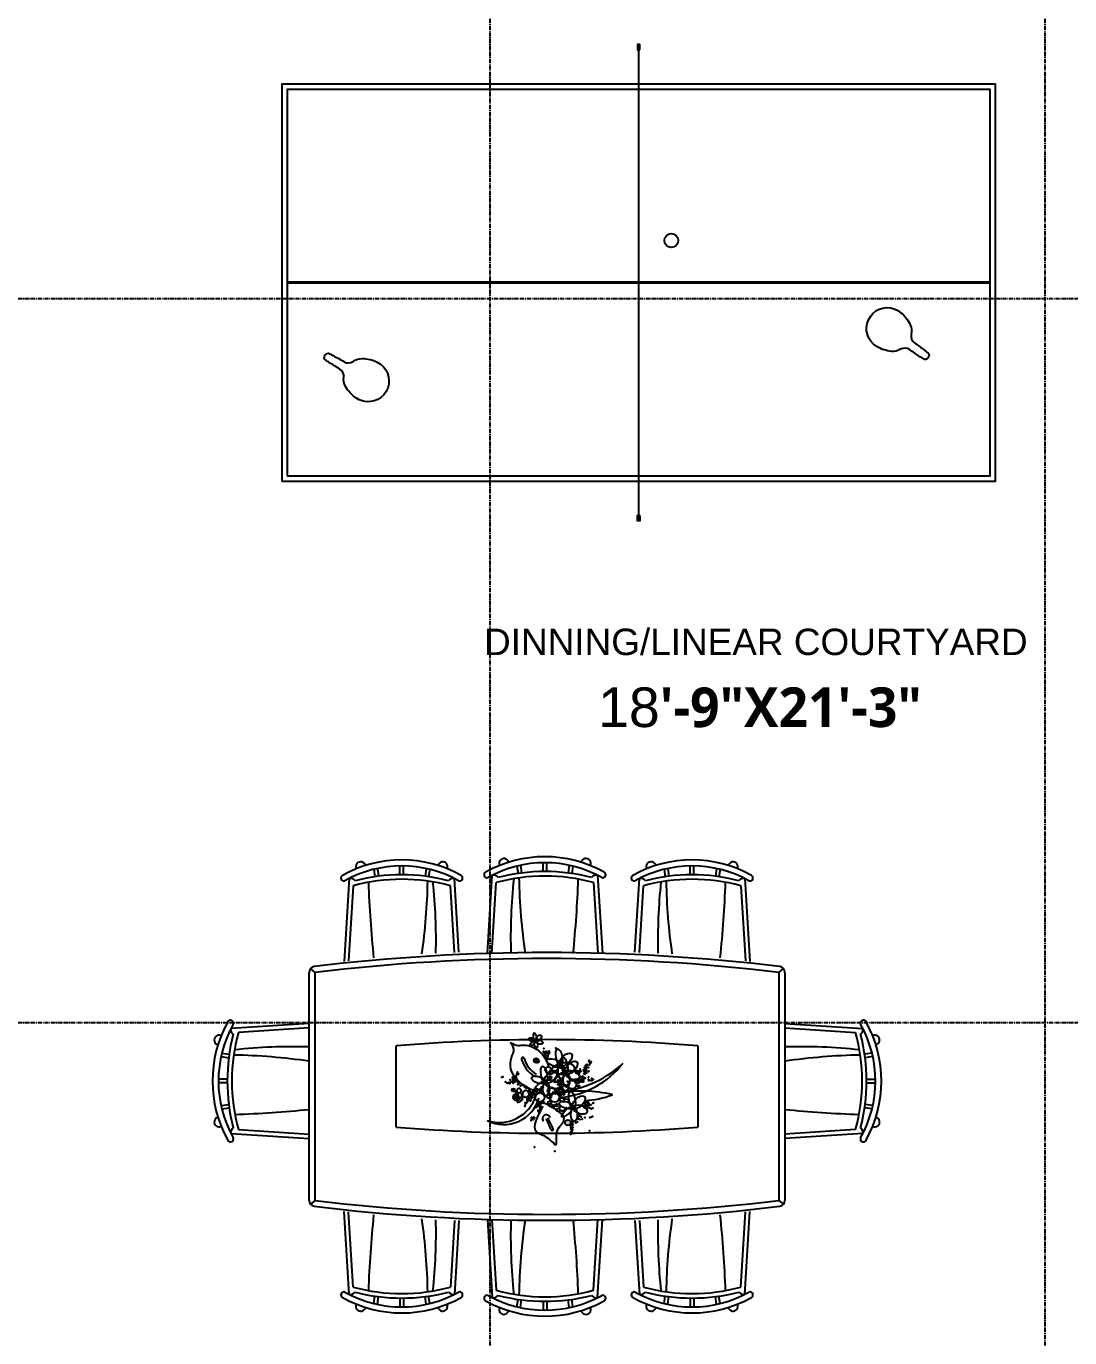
# Model space of a CAD drawing. Header units: inches. Extents: x 99023 to 109265, y 17199 to 18675.
# Drawn here: x 103245.7 to 103403.6, y 18018.8 to 18217.2 of the extents above; entities that cross this region are included whole.
import ezdxf

# ---------------------------------------------------------------- set-up
doc = ezdxf.new("R2010")
doc.units = ezdxf.units.IN
doc.linetypes.add('CENTER', pattern=[2, 1.25, -0.25, 0.25, -0.25])
doc.layers.get('0').update_dxf_attribs({"color": 255})
for name, color, linetype in [('cad-block.com', 250, 'Continuous'), ('HAT', 8, 'Continuous'), ('PLAN', 1, 'Continuous')]:
    doc.layers.add(name, color=color, linetype=linetype)
doc.styles.get("Standard").update_dxf_attribs({"font": 'arial.ttf'})

# ---------------------------------------------------------------- blocks, each defined once
blk = doc.blocks.new('RTHTRHTRJ')
at = {"layer": 'HAT', "linetype": 'ByBlock'}
h = blk.add_hatch(dxfattribs=at)
h.set_pattern_fill('ANSI37', color=256, scale=15)
h.set_pattern_definition([(45, (-247990.6225, -54534.0869), (-1.325825215, 1.325825215), []), (135, (-247990.6225, -54534.0869), (-1.325825215, -1.325825215), [])])
h.paths.add_polyline_path([(103395.34, 17979.44), (103410.34, 17979.44), (103410.34, 17988.44), (103395.34, 17988.44)])
edge = h.paths.add_edge_path()
edge.add_arc((103590.34, 18066.44), 6, 0, 360)
edge = h.paths.add_edge_path()
edge.add_arc((103434.34, 18066.44), 6, 0, 360)
edge = h.paths.add_edge_path()
edge.add_arc((103590.34, 18175.94), 6, 0, 360)
edge = h.paths.add_edge_path()
edge.add_arc((103434.34, 18175.94), 6, 0, 360)
edge = h.paths.add_edge_path()
edge.add_arc((103962.34, 17926.61), 6, 0, 360)
edge = h.paths.add_edge_path()
edge.add_arc((103962.34, 17769.44), 6, 0, 360)
edge = h.paths.add_edge_path()
edge.add_arc((103737.56, 17769.44), 6, 0, 360)
edge = h.paths.add_edge_path()
edge.add_arc((103879.84, 17851.94), 6, 0, 360)
edge = h.paths.add_edge_path()
edge.add_arc((103756.88, 17851.94), 6, 0, 360)
edge = h.paths.add_edge_path()
edge.add_arc((103657.84, 17851.94), 6, 0, 360)
h.paths.add_polyline_path([(103884.34, 17979.44), (103866.34, 17979.44), (103866.34, 17988.44), (103884.34, 17988.44)])
h.paths.add_polyline_path([(103743.38, 17979.44), (103761.38, 17979.44), (103761.38, 17988.44), (103743.38, 17988.44)])
h.paths.add_polyline_path([(103578.34, 17979.44), (103593.34, 17979.44), (103593.34, 17988.44), (103578.34, 17988.44)])
h.paths.add_polyline_path([(103395.34, 17847.44), (103410.34, 17847.44), (103410.34, 17856.44), (103395.34, 17856.44)])
h.paths.add_polyline_path([(103578.34, 17862.44), (103578.34, 17847.44), (103587.34, 17847.44), (103587.34, 17862.44)])
h.paths.add_polyline_path([(103875.34, 18261.44), (103875.34, 18243.44), (103884.34, 18243.44), (103884.34, 18261.44)])
h.paths.add_polyline_path([(103752.38, 18261.44), (103752.38, 18243.44), (103761.38, 18243.44), (103761.38, 18261.44)])
h.paths.add_polyline_path([(103578.34, 18258.44), (103578.34, 18243.44), (103587.34, 18243.44), (103587.34, 18258.44)])
h.paths.add_polyline_path([(103494.34, 18258.44), (103494.34, 18243.44), (103503.34, 18243.44), (103503.34, 18258.44)])
h.paths.add_polyline_path([(103311.34, 18258.44), (103311.34, 18243.44), (103320.34, 18243.44), (103320.34, 18258.44)])
h.paths.add_polyline_path([(103197.34, 18171.44), (103215.34, 18171.44), (103215.34, 18180.44), (103197.34, 18180.44)])
h.paths.add_polyline_path([(103206.34, 18006.44), (103206.34, 17991.44), (103215.34, 17991.44), (103215.34, 18006.44)])
h.paths.add_polyline_path([(103206.34, 17862.44), (103206.34, 17847.44), (103215.34, 17847.44), (103215.34, 17862.44)])
h.paths.add_polyline_path([(103020.34, 17862.44), (103020.34, 17847.44), (103029.34, 17847.44), (103029.34, 17862.44)])
h.paths.add_polyline_path([(103020.34, 18006.44), (103020.34, 17991.44), (103029.34, 17991.44), (103029.34, 18006.44)])
h.paths.add_polyline_path([(103020.34, 18189.44), (103020.34, 18171.44), (103029.34, 18171.44), (103029.34, 18189.44)])
h.paths.add_polyline_path([(103020.34, 18414.44), (103020.34, 18399.44), (103029.34, 18399.44), (103029.34, 18414.44)])
h.paths.add_polyline_path([(103311.34, 18405.44), (103326.34, 18405.44), (103326.34, 18414.44), (103311.34, 18414.44)])
h.paths.add_polyline_path([(103200.34, 18405.44), (103215.34, 18405.44), (103215.34, 18414.44), (103200.34, 18414.44)])
h.paths.add_polyline_path([(103488.34, 18405.44), (103503.34, 18405.44), (103503.34, 18414.44), (103488.34, 18414.44)])
h.paths.add_polyline_path([(103578.34, 18405.44), (103593.34, 18405.44), (103593.34, 18414.44), (103578.34, 18414.44)])
h.paths.add_polyline_path([(103869.34, 18405.44), (103884.34, 18405.44), (103884.34, 18414.44), (103869.34, 18414.44)])
h.paths.add_polyline_path([(103746.38, 18405.44), (103761.38, 18405.44), (103761.38, 18414.44), (103746.38, 18414.44)])
at = {"layer": 'PLAN', "color": 8, "linetype": 'CENTER', "ltscale": 0.5}
for p, q in [((103315.84, 18474.26), (103315.84, 17734.9)), ((103399.84, 18474.26), (103399.84, 17734.9)), ((104003.04, 18175.94), (102936.9, 18175.94)), ((104003.04, 18066.44), (102936.9, 18066.44))]:
    blk.add_line(p, q, dxfattribs=at)
blk = doc.blocks.new('FEWFEWFEWF')
at = {"true_color": 0x636466}
blk.add_hatch(color=251, dxfattribs=at).paths.add_polyline_path([(106258.86328, 18060.7432, 0.483518116), (106259.27762, 18060.41491, -0.273676365), (106259.15107, 18060.6288, -0.58981752), (106259.52487, 18060.83544, 0.870259664)])
h = blk.add_hatch(color=251, dxfattribs=at)
h.paths.add_polyline_path([(106260.98536, 18054.35174, 1), (106261.47339, 18054.35174, 1)])
h.paths.add_polyline_path([(106262.12299, 18053.98778, 1.000000832), (106262.55106, 18053.98778, 1.000000832)])
h.paths.add_polyline_path([(106261.51957, 18058.18974, 1), (106261.13673, 18058.18974, 1)])
h.paths.add_polyline_path([(106259.63911, 18060.6288, 1.000000135), (106259.15107, 18060.6288, 1.000000135)])
h.paths.add_polyline_path([(106265.4249, 18056.87916, 1), (106265.71203, 18056.87916, 1)])
edge = h.paths.add_edge_path()
edge.add_ellipse((106263.78237, 18057.78582), major_axis=(-0.02794, 1.06012), ratio=0.456297145, start_angle=134.8839589, end_angle=204.8097828)
edge.add_arc((106263.62265, 18056.61867), 0.44134, 388.4452226, 471.7172045)
h.paths.add_polyline_path([(106261.55075, 18053.83985, 1), (106261.93359, 18053.83985, 1)])
h.paths.add_polyline_path([(106264.40244, 18051.34057, 1), (106263.57896, 18051.34057, 1)])
h = blk.add_hatch(color=251, dxfattribs=at)
h.paths.add_polyline_path([(106256.37071, 18055.21788, 1), (106255.95872, 18055.21788, 1)])
h.paths.add_polyline_path([(106255.51524, 18056.29776, 0.193174978), (106255.57907, 18056.13872, -0.071099423), (106255.85932, 18056.09794, 0.269317197), (106255.97537, 18056.29776, 1.000000579)])
at = {"layer": 'HAT', "linetype": 'ByBlock'}
h = blk.add_hatch(dxfattribs=at)
h.set_pattern_fill('ANSI37', color=256, scale=15)
h.set_pattern_definition([(45, (-245054.2629, -54534.0869), (-1.325825215, 1.325825215), []), (135, (-245054.2629, -54534.0869), (-1.325825215, -1.325825215), [])])
h.paths.add_polyline_path([(106331.70369, 17979.43877), (106346.70369, 17979.43877), (106346.70369, 17988.43877), (106331.70369, 17988.43877)])
edge = h.paths.add_edge_path()
edge.add_arc((106526.70369, 18066.43877), 6, 0, 360)
edge = h.paths.add_edge_path()
edge.add_arc((106370.70369, 18066.43877), 6, 0, 360)
edge = h.paths.add_edge_path()
edge.add_arc((106526.70369, 18175.93877), 6, 0, 360)
edge = h.paths.add_edge_path()
edge.add_arc((106370.70369, 18175.93877), 6, 0, 360)
edge = h.paths.add_edge_path()
edge.add_arc((106898.70369, 17926.60544), 6, 0, 360)
edge = h.paths.add_edge_path()
edge.add_arc((106898.70369, 17769.43877), 6, 0, 360)
edge = h.paths.add_edge_path()
edge.add_arc((106673.91863, 17769.43877), 6, 0, 360)
edge = h.paths.add_edge_path()
edge.add_arc((106816.20369, 17851.93877), 6, 0, 360)
edge = h.paths.add_edge_path()
edge.add_arc((106693.24221, 17851.93877), 6, 0, 360)
edge = h.paths.add_edge_path()
edge.add_arc((106594.20369, 17851.93877), 6, 0, 360)
h.paths.add_polyline_path([(106820.70369, 17979.43877), (106802.70369, 17979.43877), (106802.70369, 17988.43877), (106820.70369, 17988.43877)])
h.paths.add_polyline_path([(106679.74221, 17979.43877), (106697.74221, 17979.43877), (106697.74221, 17988.43877), (106679.74221, 17988.43877)])
h.paths.add_polyline_path([(106514.70369, 17979.43877), (106529.70369, 17979.43877), (106529.70369, 17988.43877), (106514.70369, 17988.43877)])
h.paths.add_polyline_path([(106331.70369, 17847.43877), (106346.70369, 17847.43877), (106346.70369, 17856.43877), (106331.70369, 17856.43877)])
h.paths.add_polyline_path([(106514.70369, 17862.43877), (106514.70369, 17847.43877), (106523.70369, 17847.43877), (106523.70369, 17862.43877)])
h.paths.add_polyline_path([(106811.70369, 18261.43877), (106811.70369, 18243.43877), (106820.70369, 18243.43877), (106820.70369, 18261.43877)])
h.paths.add_polyline_path([(106688.74221, 18261.43877), (106688.74221, 18243.43877), (106697.74221, 18243.43877), (106697.74221, 18261.43877)])
h.paths.add_polyline_path([(106514.70369, 18258.43877), (106514.70369, 18243.43877), (106523.70369, 18243.43877), (106523.70369, 18258.43877)])
h.paths.add_polyline_path([(106430.70369, 18258.43877), (106430.70369, 18243.43877), (106439.70369, 18243.43877), (106439.70369, 18258.43877)])
h.paths.add_polyline_path([(106247.70369, 18258.43877), (106247.70369, 18243.43877), (106256.70369, 18243.43877), (106256.70369, 18258.43877)])
h.paths.add_polyline_path([(106133.70369, 18171.43877), (106151.70369, 18171.43877), (106151.70369, 18180.43877), (106133.70369, 18180.43877)])
h.paths.add_polyline_path([(106142.70369, 18006.43877), (106142.70369, 17991.43877), (106151.70369, 17991.43877), (106151.70369, 18006.43877)])
h.paths.add_polyline_path([(106142.70369, 17862.43877), (106142.70369, 17847.43877), (106151.70369, 17847.43877), (106151.70369, 17862.43877)])
h.paths.add_polyline_path([(105956.70369, 17862.43877), (105956.70369, 17847.43877), (105965.70369, 17847.43877), (105965.70369, 17862.43877)])
h.paths.add_polyline_path([(105956.70369, 18006.43877), (105956.70369, 17991.43877), (105965.70369, 17991.43877), (105965.70369, 18006.43877)])
h.paths.add_polyline_path([(105956.70369, 18189.43877), (105956.70369, 18171.43877), (105965.70369, 18171.43877), (105965.70369, 18189.43877)])
h.paths.add_polyline_path([(105956.70369, 18414.43877), (105956.70369, 18399.43877), (105965.70369, 18399.43877), (105965.70369, 18414.43877)])
h.paths.add_polyline_path([(106247.70369, 18405.43877), (106262.70369, 18405.43877), (106262.70369, 18414.43877), (106247.70369, 18414.43877)])
h.paths.add_polyline_path([(106136.70369, 18405.43877), (106151.70369, 18405.43877), (106151.70369, 18414.43877), (106136.70369, 18414.43877)])
h.paths.add_polyline_path([(106424.70369, 18405.43877), (106439.70369, 18405.43877), (106439.70369, 18414.43877), (106424.70369, 18414.43877)])
h.paths.add_polyline_path([(106514.70369, 18405.43877), (106529.70369, 18405.43877), (106529.70369, 18414.43877), (106514.70369, 18414.43877)])
h.paths.add_polyline_path([(106805.70369, 18405.43877), (106820.70369, 18405.43877), (106820.70369, 18414.43877), (106805.70369, 18414.43877)])
h.paths.add_polyline_path([(106682.74221, 18405.43877), (106697.74221, 18405.43877), (106697.74221, 18414.43877), (106682.74221, 18414.43877)])
at = {"color": 251, "true_color": 0x636466}
for p, q in [((106260.24855, 18089.32445), (106260.24855, 18090.67116)), ((106260.78855, 18089.32445), (106260.78855, 18090.67116)), ((106234.63594, 18089.66506), (106234.7987, 18088.54089)), ((106235.17037, 18089.74243), (106235.33313, 18088.61827)), ((106238.58966, 18088.83335), (106238.58966, 18090.18005)), ((106239.12966, 18088.83335), (106239.12966, 18090.18005)), ((106242.54894, 18089.74243), (106242.38618, 18088.61827)), ((106243.08337, 18089.66506), (106242.92061, 18088.54089)), ((106251.82154, 18076.95292), (106252.55987, 18088.76621)), ((106256.29484, 18090.15616), (106256.4576, 18089.03199)), ((106256.82927, 18090.23354), (106256.99203, 18089.10937)), ((106264.20784, 18090.23354), (106264.04508, 18089.10937)), ((106264.74227, 18090.15616), (106264.57951, 18089.03199)), ((106268.47723, 18088.76621), (106269.21556, 18076.95292)), ((106278.57382, 18089.66506), (106278.73658, 18088.54089)), ((106279.10825, 18089.74243), (106279.27101, 18088.61827)), ((106282.52754, 18088.83335), (106282.52754, 18090.18005)), ((106283.06754, 18088.83335), (106283.06754, 18090.18005)), ((106286.48682, 18089.74243), (106286.32406, 18088.61827)), ((106287.02125, 18089.66506), (106286.85849, 18088.54089)), ((106230.90098, 18088.2751), (106230.11621, 18075.71892)), ((106231.50783, 18087.16363), (106230.79816, 18075.80891)), ((106246.84103, 18077.091), (106246.21149, 18087.16363)), ((106247.51615, 18077.11013), (106246.81834, 18088.2751)), ((106252.49786, 18076.95292), (106253.16672, 18087.65473)), ((106267.87038, 18087.65473), (106268.53925, 18076.95292)), ((106274.14105, 18077.11013), (106274.83886, 18088.2751)), ((106274.81617, 18077.091), (106275.44571, 18087.16363)), ((106290.14937, 18087.16363), (106290.85904, 18075.80891)), ((106290.75622, 18088.2751), (106291.54098, 18075.71892)), ((106225.7286, 18074.0595), (106225.04292, 18074.64246)), ((106295.9286, 18074.0595), (106296.61428, 18074.64246)), ((106224.8286, 18039.5862), (106224.8286, 18074.0595)), ((106225.7286, 18039.5862), (106225.7286, 18074.0595)), ((106295.9286, 18074.0595), (106295.9286, 18039.5862)), ((106296.8286, 18074.0595), (106296.8286, 18039.5862)), ((106224.8286, 18066.33965), (106213.01531, 18065.60132)), ((106224.8286, 18065.66334), (106214.12679, 18064.99447)), ((106296.8286, 18066.33965), (106308.64188, 18065.60132)), ((106296.8286, 18065.66334), (106307.53041, 18064.99447)), ((106238.00132, 18050.67674), (106238.00132, 18062.96895)), ((106283.65587, 18062.96895), (106283.65587, 18050.67674)), ((106211.54798, 18061.33193), (106212.67215, 18061.16917)), ((106211.62536, 18061.86636), (106212.74953, 18061.7036)), ((106310.03183, 18061.86636), (106308.90767, 18061.7036)), ((106310.10921, 18061.33193), (106308.98505, 18061.16917)), ((106212.45707, 18057.91264), (106211.11036, 18057.91264)), ((106212.45707, 18057.37264), (106211.11036, 18057.37264)), ((106309.20013, 18057.91264), (106310.54683, 18057.91264)), ((106309.20013, 18057.37264), (106310.54683, 18057.37264)), ((106211.54798, 18053.95336), (106212.67215, 18054.11612)), ((106211.62536, 18053.41893), (106212.74953, 18053.58169)), ((106310.03183, 18053.41893), (106308.90767, 18053.58169)), ((106310.10921, 18053.95336), (106308.98505, 18054.11612)), ((106213.01531, 18049.68396), (106224.8286, 18048.94563)), ((106214.12679, 18050.29081), (106224.8286, 18049.62195)), ((106307.53041, 18050.29081), (106296.8286, 18049.62195)), ((106308.64188, 18049.68396), (106296.8286, 18048.94563)), ((106225.7286, 18039.5862), (106225.04292, 18039.00324)), ((106295.9286, 18039.5862), (106296.61428, 18039.00324)), ((106230.90098, 18025.37059), (106230.11621, 18037.92678)), ((106231.50783, 18026.48206), (106230.79816, 18037.83678)), ((106290.14937, 18026.48206), (106290.85904, 18037.83678)), ((106290.75622, 18025.37059), (106291.54098, 18037.92678)), ((106246.84103, 18036.55469), (106246.21149, 18026.48206)), ((106247.51615, 18036.53556), (106246.81834, 18025.37059)), ((106251.82154, 18036.69277), (106252.55987, 18024.87949)), ((106252.49786, 18036.69277), (106253.16672, 18025.99096)), ((106267.87038, 18025.99096), (106268.53925, 18036.69277)), ((106268.47723, 18024.87949), (106269.21556, 18036.69277)), ((106274.14105, 18036.53556), (106274.83886, 18025.37059)), ((106274.81617, 18036.55469), (106275.44571, 18026.48206)), ((106234.63594, 18023.98064), (106234.7987, 18025.1048)), ((106235.17037, 18023.90326), (106235.33313, 18025.02743)), ((106242.54894, 18023.90326), (106242.38618, 18025.02743)), ((106243.08337, 18023.98064), (106242.92061, 18025.1048)), ((106278.57382, 18023.98064), (106278.73658, 18025.1048)), ((106279.10825, 18023.90326), (106279.27101, 18025.02743)), ((106286.48682, 18023.90326), (106286.32406, 18025.02743)), ((106287.02125, 18023.98064), (106286.85849, 18025.1048)), ((106238.58966, 18024.81234), (106238.58966, 18023.46564)), ((106239.12966, 18024.81234), (106239.12966, 18023.46564)), ((106256.29484, 18023.48953), (106256.4576, 18024.6137)), ((106256.82927, 18023.41216), (106256.99203, 18024.53632)), ((106260.24855, 18024.32124), (106260.24855, 18022.97454)), ((106260.78855, 18024.32124), (106260.78855, 18022.97454)), ((106264.20784, 18023.41216), (106264.04508, 18024.53632)), ((106264.74227, 18023.48953), (106264.57951, 18024.6137)), ((106282.52754, 18024.81234), (106282.52754, 18023.46564)), ((106283.06754, 18024.81234), (106283.06754, 18023.46564))]:
    blk.add_line(p, q, dxfattribs=at)
for centre, radius in [((106259.20051, 18060.7432), 0.33722), ((106259.39509, 18060.6288), 0.24402), ((106261.04062, 18059.31234), 0.47136), ((106261.46454, 18056.15901), 0.53509), ((106261.32815, 18058.18974), 0.19142), ((106263.62265, 18056.61867), 0.44134), ((106264.65111, 18057.09785), 0.62429), ((106265.56847, 18056.87916), 0.14356), ((106255.7453, 18056.29776), 0.23006), ((106256.16471, 18055.21788), 0.206), ((106259.75214, 18055.17848), 0.70666), ((106261.16118, 18055.36711), 0.34515), ((106261.97338, 18055.16849), 0.71163), ((106263.13911, 18054.8806), 0.33848), ((106261.22938, 18054.35174), 0.24402), ((106261.74217, 18053.83985), 0.19142), ((106262.33703, 18053.98778), 0.21404), ((106262.57044, 18053.26773), 0.25773), ((106263.9907, 18051.34057), 0.41174)]:
    blk.add_circle(centre, radius, dxfattribs=at)
for centre, radius, start, end in [((106238.85966, 18072.63569), 18.44437, 60.9173965, 119.0826035), ((106232.65375, 18090.0746), 0.73698, 13.3233839, 205.8543972), ((106245.06557, 18090.0746), 0.73698, 334.1456028, 166.6766161), ((106260.51855, 18073.12679), 18.44437, 60.9173965, 119.0826035), ((106260.51855, 18073.09342), 17.57774, 60.6915595, 119.3084405), ((106254.31265, 18090.56571), 0.73698, 13.3233839, 205.8543972), ((106266.72446, 18090.56571), 0.73698, 334.1456028, 166.6766161), ((106282.79754, 18072.63569), 18.44437, 60.9173965, 119.0826035), ((106276.59163, 18090.0746), 0.73698, 13.3233839, 205.8543972), ((106289.00345, 18090.0746), 0.73698, 334.1456028, 166.6766161), ((106230.10136, 18088.35395), 0.45093, 117.3197528, 289.9422), ((106238.85966, 18072.60232), 17.57774, 60.6915595, 119.3084405), ((106238.85966, 18060.4928), 28.34054, 75.5567583, 104.4432417), ((106247.61795, 18088.35395), 0.45093, 250.0578, 62.6802472), ((106251.76026, 18088.84505), 0.45093, 117.3197528, 289.9422), ((106252.73086, 18087.87488), 0.90758, 37.6096453, 100.8592198), ((106260.51855, 18060.98391), 27.66554, 74.5890974, 105.4109026), ((106260.51855, 18060.98391), 28.34054, 75.5567583, 104.4432417), ((106345.58672, 18089.97663), 89.01466, 181.0350871, 188.4131309), ((106268.30625, 18087.87488), 0.90758, 79.1407802, 142.3903547), ((106269.27685, 18088.84505), 0.45093, 250.0578, 62.6802472), ((106274.03924, 18088.35395), 0.45093, 117.3197528, 289.9422), ((106282.79754, 18072.60232), 17.57774, 60.6915595, 119.3084405), ((106282.79754, 18060.4928), 28.34054, 75.5567583, 104.4432417), ((106291.55583, 18088.35395), 0.45093, 250.0578, 62.6802472), ((106231.07196, 18087.38377), 0.90758, 37.6096453, 100.8592198), ((106238.85966, 18060.4928), 27.66554, 74.5890974, 105.4109026), ((106409.81706, 18094.19249), 176.13768, 182.1151448, 185.8444818), ((106153.79149, 18089.48553), 89.01466, 351.8498828, 358.9649129), ((106160.42859, 18078.95102), 83.61695, 358.649914, 6.0421183), ((106246.64735, 18087.38377), 0.90758, 79.1407802, 142.3903547), ((106338.94962, 18079.44212), 83.61695, 173.9578817, 181.7058943), ((106089.56115, 18094.6836), 176.13768, 354.2226084, 357.8848552), ((106275.00984, 18087.38377), 0.90758, 37.6096453, 100.8592198), ((106282.79754, 18060.4928), 27.66554, 74.5890974, 105.4109026), ((106361.2286, 18078.95102), 83.61695, 173.9578817, 181.350086), ((106367.8657, 18089.48553), 89.01466, 181.0350871, 188.1501172), ((106111.84013, 18094.19249), 176.13768, 354.1555182, 357.8848552), ((106290.58523, 18087.38377), 0.90758, 79.1407802, 142.3903547), ((106260.8286, 17783.73912), 293.33373, 83.0990919, 96.9009081), ((106225.7286, 18074.0595), 0.9, 99.2584231, 180), ((106260.8286, 17783.63339), 292.53946, 83.1088323, 96.8911677), ((106295.9286, 18074.0595), 0.9, 0, 80.7415769), ((106228.65473, 18057.64264), 18.44437, 150.9173961, 209.0826039), ((106212.93647, 18066.40094), 0.45093, 340.0578002, 152.680248), ((106308.72073, 18066.40094), 0.45093, 27.319752, 199.9421998), ((106293.00247, 18057.64264), 18.44437, 330.9173961, 29.0826039), ((106211.21581, 18063.84855), 0.73698, 64.1456022, 256.6766162), ((106228.6881, 18057.64264), 17.57774, 150.6915601, 209.3084399), ((106240.79761, 18057.64264), 28.34054, 165.556758, 194.443242), ((106213.90664, 18065.43034), 0.90758, 169.1407799, 232.3903557), ((106240.79761, 18057.64264), 27.66554, 164.5890967, 195.4109033), ((106280.85958, 18057.64264), 27.66554, 344.5890967, 15.4109033), ((106292.96909, 18057.64264), 17.57774, 330.6915601, 29.3084399), ((106307.75055, 18065.43034), 0.90758, 307.6096443, 10.8592201), ((106280.85958, 18057.64264), 28.34054, 345.556758, 14.443242), ((106310.44138, 18063.84855), 0.73698, 283.3233838, 115.8543978), ((106222.3394, 17979.21158), 83.61695, 88.294105, 96.0421179), ((106260.8286, 17783.63339), 280.26673, 85.3281765, 94.6718235), ((106299.3178, 17979.21158), 83.61695, 83.9578821, 91.705895), ((106211.80489, 17972.57448), 89.01466, 81.58687, 88.9649132), ((106257.19025, 18061.01658), 0.21055, 42.2146077, 231.0438993), ((106261.23375, 18062.13069), 4.40118, 195.9169312, 237.6011932), ((106261.57864, 18062.36505), 4.40118, 195.9169312, 237.6011932), ((106309.85231, 17972.57448), 89.01466, 91.0350868, 98.41313), ((106261.07755, 18072.57435), 16.64479, 271.787543, 312.7501569), ((106261.59193, 18068.7895), 13.69283, 275.8933937, 321.9595718), ((106253.61384, 18057.17149), 5.80982, 251.5717861, 343.2253162), ((106254.29527, 18056.58234), 5.52935, 242.9100895, 344.4917725), ((106255.57653, 18055.1379), 1.00082, 5.7319714, 94.970897), ((106256.1321, 18055.19367), 0.44245, 32.1989169, 5.7319714), ((106256.59719, 18056.17276), 0.32764, 312.7709453, 279.3547817), ((106257.48629, 18054.18388), 1.18292, 127.3859048, 169.3232761), ((106256.34791, 18055.27284), 0.84751, 269.5252373, 18.0961447), ((106256.70771, 18055.50184), 0.35232, 178.769883, 99.3547817), ((106256.91382, 18054.93302), 0.24008, 194.7850565, 127.3859048), ((106257.6251, 18055.69019), 0.49614, 226.0944262, 198.0961447), ((106266.19503, 18037.42505), 18.69594, 75.951368, 101.3548089), ((106266.12278, 18067.49749), 12.79526, 256.0402899, 261.1268166), ((106266.12278, 18067.49749), 12.79526, 265.2310697, 265.4238963), ((106266.12278, 18067.49749), 12.79526, 271.9468723, 291.1209074), ((106207.09792, 18228.60005), 176.13768, 272.1151443, 275.7773915), ((106314.55927, 18228.60005), 176.13768, 264.2226085, 267.8848557), ((106211.21581, 18051.43673), 0.73698, 103.3233838, 295.8543978), ((106260.8286, 18330.01231), 280.26673, 265.3281765, 274.6718235), ((106260.75732, 18051.92755), 0.60053, 16.6743353, 219.1783687), ((106270.54424, 18055.47731), 10.45752, 199.7073083, 209.5899575), ((106270.79817, 18055.63349), 10.45752, 199.912187, 209.5899575), ((106310.44138, 18051.43673), 0.73698, 244.1456022, 76.6766162), ((106212.93647, 18048.88435), 0.45093, 207.319752, 19.9421998), ((106213.90664, 18049.85495), 0.90758, 127.6096443, 190.8592201), ((106261.61484, 18050.33094), 0.16519, 152.3766956, 57.1259643), ((106308.72073, 18048.88435), 0.45093, 160.0578002, 332.680248), ((106307.75055, 18049.85495), 0.90758, 349.1407799, 52.3903557), ((106225.7286, 18039.5862), 0.9, 180, 260.7415769), ((106260.8286, 18330.01231), 292.53946, 263.1088323, 276.8911677), ((106295.9286, 18039.5862), 0.9, 279.2584231, 0), ((106260.8286, 18329.90657), 293.33373, 263.0990919, 276.9009081), ((106409.81706, 18019.4532), 176.13768, 174.1555182, 177.8848552), ((106153.79149, 18024.16016), 89.01466, 1.0350871, 8.1501172), ((106367.8657, 18024.16016), 89.01466, 171.8498828, 178.9649129), ((106111.84013, 18019.4532), 176.13768, 2.1151448, 5.8444818), ((106160.42859, 18034.69467), 83.61695, 353.9578817, 1.350086), ((106338.94962, 18034.20357), 83.61695, 178.2941057, 186.0421183), ((106345.58672, 18023.66906), 89.01466, 171.5868691, 178.9649129), ((106089.56115, 18018.9621), 176.13768, 2.1151448, 5.7773916), ((106361.2286, 18034.69467), 83.61695, 178.649914, 186.0421183), ((106230.10136, 18025.29174), 0.45093, 70.0578, 242.6802472), ((106238.85966, 18041.01), 18.44437, 240.9173965, 299.0826035), ((106238.85966, 18041.04338), 17.57774, 240.6915595, 299.3084405), ((106231.07196, 18026.26192), 0.90758, 259.1407802, 322.3903547), ((106238.85966, 18053.15289), 27.66554, 254.5890974, 285.4109026), ((106238.85966, 18053.15289), 28.34054, 255.5567583, 284.4432417), ((106246.64735, 18026.26192), 0.90758, 217.6096453, 280.8592198), ((106247.61795, 18025.29174), 0.45093, 297.3197528, 109.9422), ((106251.76026, 18024.80064), 0.45093, 70.0578, 242.6802472), ((106260.51855, 18040.55227), 17.57774, 240.6915595, 299.3084405), ((106252.73086, 18025.77082), 0.90758, 259.1407802, 322.3903547), ((106260.51855, 18052.66179), 27.66554, 254.5890974, 285.4109026), ((106260.51855, 18052.66179), 28.34054, 255.5567583, 284.4432417), ((106268.30625, 18025.77082), 0.90758, 217.6096453, 280.8592198), ((106269.27685, 18024.80064), 0.45093, 297.3197528, 109.9422), ((106274.03924, 18025.29174), 0.45093, 70.0578, 242.6802472), ((106282.79754, 18041.01), 18.44437, 240.9173965, 299.0826035), ((106282.79754, 18041.04338), 17.57774, 240.6915595, 299.3084405), ((106275.00984, 18026.26192), 0.90758, 259.1407802, 322.3903547), ((106282.79754, 18053.15289), 27.66554, 254.5890974, 285.4109026), ((106282.79754, 18053.15289), 28.34054, 255.5567583, 284.4432417), ((106290.58523, 18026.26192), 0.90758, 217.6096453, 280.8592198), ((106291.55583, 18025.29174), 0.45093, 297.3197528, 109.9422), ((106232.65375, 18023.57109), 0.73698, 154.1456028, 346.6766161), ((106245.06557, 18023.57109), 0.73698, 193.3233839, 25.8543972), ((106260.51855, 18040.5189), 18.44437, 240.9173965, 299.0826035), ((106254.31265, 18023.07999), 0.73698, 154.1456028, 346.6766161), ((106266.72446, 18023.07999), 0.73698, 193.3233839, 25.8543972), ((106276.59163, 18023.57109), 0.73698, 154.1456028, 346.6766161), ((106289.00345, 18023.57109), 0.73698, 193.3233839, 25.8543972)]:
    blk.add_arc(centre, radius, start, end, dxfattribs=at)
for centre, major_axis, ratio in [((106259.03142, 18064.26952), (0.11862, -0.63881), 0.354766702), ((106259.53709, 18064.09989), (-0.42354, -0.44133), 0.525572064), ((106258.61748, 18063.87858), (0.53783, -0.16532), 0.449098733), ((106258.6684, 18063.37801), (0.40002, 0.37271), 0.317405361), ((106259.18752, 18063.16926), (-0.01397, 0.53006), 0.456297145), ((106259.66098, 18063.54362), (-0.52391, 0.18355), 0.5729143), ((106261.85405, 18060.44103), (1.07566, -0.33065), 0.449098733), ((106262.68193, 18061.22291), (0.23723, -1.27761), 0.354766702), ((106263.69327, 18060.88365), (-0.84707, -0.88265), 0.525572064), ((106263.94105, 18059.77112), (-1.04782, 0.36711), 0.5729143), ((106263.47017, 18059.98633), (0.23723, -1.27761), 0.354766702), ((106264.48151, 18059.64707), (-0.84707, -0.88265), 0.525572064), ((106260.39688, 18058.60011), (0.23723, -1.27761), 0.354766702), ((106261.40822, 18058.26085), (-0.84707, -0.88265), 0.525572064), ((106261.9559, 18059.4399), (0.80005, 0.74542), 0.317405361), ((106262.64229, 18059.20444), (1.07566, -0.33065), 0.449098733), ((106262.74414, 18058.20332), (0.80005, 0.74542), 0.317405361), ((106262.99413, 18059.02241), (-0.02794, 1.06012), 0.456297145), ((106263.78237, 18057.78582), (-0.02794, 1.06012), 0.456297145), ((106264.72929, 18058.53454), (-1.04782, 0.36711), 0.5729143), ((106259.56899, 18057.81823), (1.07566, -0.33065), 0.449098733), ((106259.67085, 18056.8171), (0.80005, 0.74542), 0.317405361), ((106260.70907, 18056.39961), (-0.02794, 1.06012), 0.456297145), ((106261.65599, 18057.14832), (-1.04782, 0.36711), 0.5729143), ((106263.80145, 18053.9912), (1.07566, -0.33065), 0.449098733), ((106264.62933, 18054.77309), (0.23723, -1.27761), 0.354766702), ((106265.64068, 18054.43383), (-0.84707, -0.88265), 0.525572064), ((106263.9033, 18052.99008), (0.80005, 0.74542), 0.317405361), ((106264.94153, 18052.57258), (-0.02794, 1.06012), 0.456297145), ((106265.88845, 18053.3213), (-1.04782, 0.36711), 0.5729143)]:
    blk.add_ellipse(centre, major_axis=major_axis, ratio=ratio, dxfattribs=at)
blk.add_open_spline([(106259.28732, 18056.63495), (106259.23718, 18055.78295), (106255.35212, 18057.89715), (106254.93979, 18060.5674), (106256.11481, 18062.58394), (106254.92118, 18063.75645), (106256.27282, 18062.87133), (106258.11446, 18063.48189), (106260.48772, 18061.89689), (106261.00265, 18060.05824), (106261.0462, 18059.78367)], degree=3, knots=[0, 0, 0, 0, 77.268559166, 207.603491302, 248.328550348, 270.573511651, 299.381354322, 327.252179161, 461.565377179, 486.265875253, 486.265875253, 486.265875253, 486.265875253], dxfattribs=at)
at = {"color": 251, "true_color": 0x636466, "start_tangent": (0.192354937, -0.981325419)}
blk.add_spline([(106260.18817, 18053.82299), (106259.18515, 18050.04498), (106260.82193, 18049.10877), (106262.20854, 18048.0502), (106262.32304, 18049.84296), (106263.40965, 18051.67698), (106260.39141, 18054.29455)], degree=3, dxfattribs=at)
at = {"color": 251, "true_color": 0x636466}
for p in [(106262.16895, 18062.60518), (106260.29289, 18061.95758), (106260.3037, 18062.12693), (106260.38244, 18062.54043), (106260.49774, 18061.68278), (106260.60612, 18061.12642), (106260.61001, 18061.59707), (106260.62775, 18061.46512), (106260.63164, 18061.93577), (106260.64246, 18062.10512), (106260.70649, 18061.87863), (106260.78437, 18061.04955), (106260.81098, 18060.85163), (106260.88669, 18062.03707), (106260.88972, 18061.26513), (106260.9133, 18061.83915), (106260.91632, 18061.06721), (106260.95764, 18061.50929), (106260.98425, 18061.31136), (106261.06299, 18061.72487), (106261.16953, 18062.16403), (106261.20577, 18061.91189), (106267.15484, 18060.62632), (106267.2405, 18060.73853), (106256.26771, 18058.74169), (106256.36384, 18058.7887), (106256.37484, 18058.96093), (106256.41994, 18058.62547), (106256.50705, 18058.73958), (106265.25278, 18059.22739), (106265.26884, 18058.85389), (106265.38301, 18058.76672), (106265.43405, 18059.1492), (106265.44109, 18058.8428), (106265.49917, 18058.91887), (106265.53921, 18059.12913), (106265.62236, 18058.76462), (106265.70244, 18059.18513), (106265.77658, 18058.88771), (106265.87667, 18059.41336), (106265.95081, 18059.11593), (106266.36439, 18059.34205), (106266.39145, 18059.14077), (106266.48363, 18058.70917), (106266.49463, 18058.88139), (106266.50695, 18059.70008), (106266.61782, 18058.72713), (106266.62614, 18059.31307), (106266.63982, 18059.07158), (106266.64884, 18059.00448), (106266.66552, 18059.51982), (106266.66941, 18059.99047), (106266.70489, 18059.72657), (106266.76499, 18059.15663), (106266.80107, 18058.88826), (106266.81405, 18059.2998), (106266.81716, 18059.64086), (106266.82797, 18059.81021), (106266.86734, 18060.01696), (106266.88703, 18060.12034), (106266.99043, 18060.1006), (106267.09491, 18059.0736), (106267.10962, 18059.71359), (106267.15202, 18059.14841), (106267.29177, 18060.10736), (106267.3134, 18060.44606), (106267.34001, 18060.24814), (106267.39712, 18060.32295), (106267.50247, 18060.53853), (106254.01346, 18058.23501), (106254.17669, 18058.29101), (106254.55332, 18057.52184), (106254.78167, 18057.34751), (106254.88683, 18057.32743), (106255.07909, 18057.42147), (106255.20229, 18057.26721), (106255.26433, 18057.82192), (106255.40556, 18057.53348), (106255.60179, 18058.10614), (106255.63589, 18057.59846), (106255.65789, 18057.9429), (106255.68891, 18058.22026), (106255.73907, 18057.33907), (106255.82112, 18057.99891), (106255.83212, 18058.17113), (106255.83718, 18057.62541), (106255.85522, 18057.49122), (106255.90626, 18057.8737), (106255.9133, 18057.5673), (106255.96632, 18058.18909), (106256.02946, 18057.71945), (106256.06245, 18058.23611), (106256.10249, 18058.44637), (106256.10755, 18057.90065), (106256.15265, 18057.56519), (106256.17861, 18058.38826), (106256.22371, 18058.0528), (106256.23977, 18057.6793), (106256.403, 18057.7353), (106256.41708, 18057.12249), (106256.49518, 18057.3037), (106256.53521, 18057.51396), (106256.58031, 18057.1785), (106256.81768, 18056.93708), (106256.98092, 18056.99308), (106257.25832, 18056.96191), (106257.49569, 18056.72049), (106259.9379, 18056.60437), (106260.02357, 18056.71658), (106260.23924, 18056.61113), (106262.49696, 18057.11682), (106262.51192, 18057.76767), (106262.58408, 18057.23093), (106262.72025, 18057.48821), (106262.77041, 18056.60703), (106262.87248, 18057.37199), (106262.96466, 18056.94038), (106262.9706, 18057.65833), (106263.04276, 18057.12159), (106263.08786, 18056.78613), (106263.10281, 18057.43698), (106263.91706, 18057.55176), (106264.41057, 18057.80758), (106264.43913, 18057.84498), (106264.5514, 18057.75927), (106264.57109, 18057.86264), (106264.71191, 18057.81434), (106264.86161, 18057.70005), (106265.00438, 18057.88707), (106265.04863, 18057.69747), (106265.09502, 18057.46266), (106265.10778, 18057.86733), (106265.15407, 18057.77279), (106265.24471, 18057.34838), (106265.30182, 18057.42318), (106265.34606, 18057.77143), (106265.53437, 18057.38684), (106265.54537, 18057.55907), (106265.56737, 18057.90351), (106265.67108, 18057.6741), (106265.70266, 18056.89713), (106265.73566, 18057.41379), (106265.73764, 18057.6531), (106265.74788, 18057.85228), (106265.83488, 18056.67578), (106265.91891, 18057.57492), (106265.94795, 18057.61296), (106266.00999, 18058.16766), (106266.03705, 18057.96639), (106266.11118, 18057.66896), (106266.12922, 18057.53478), (106266.22228, 18058.36683), (106266.24736, 18057.92624), (106266.26738, 18058.03137), (106266.35054, 18057.66685), (106266.35251, 18057.90617), (106266.36857, 18057.53267), (106266.45063, 18058.1925), (106266.60286, 18058.07628), (106267.10862, 18057.87079), (106267.11764, 18057.8037), (106267.13062, 18058.21523), (106267.16472, 18057.70755), (106267.18474, 18057.81268), (106267.36601, 18057.7345), (106267.59832, 18058.0388), (106267.60536, 18057.73239), (106267.82667, 18057.86447), (106257.72404, 18056.54616), (106257.84153, 18054.71187), (106257.84438, 18054.88893), (106258.05028, 18054.90772), (106258.09852, 18055.04849), (106258.10463, 18056.25561), (106258.11079, 18054.68555), (106258.15083, 18054.89581), (106258.18074, 18056.19751), (106258.27798, 18055.22018), (106258.3211, 18054.6454), (106258.342, 18056.01419), (106258.34904, 18055.70779), (106258.38511, 18055.43942), (106258.40822, 18054.75951), (106258.42714, 18055.88899), (106258.43021, 18055.10396), (106258.43922, 18055.26201), (106258.53537, 18055.08389), (106258.582, 18055.44902), (106258.58838, 18055.70568), (106258.64844, 18056.02107), (106258.68345, 18055.19396), (106258.76966, 18055.6275), (106258.8768, 18055.84674), (106258.95093, 18055.54931), (106259.03805, 18055.66343), (106259.27423, 18056.0454), (106259.35794, 18055.92228), (106259.50266, 18056.34462), (106259.63959, 18055.82567), (106259.67897, 18056.03242), (106259.68978, 18056.20177), (106259.88079, 18056.52956), (106259.88577, 18055.99294), (106259.93596, 18056.36904), (106260.04628, 18056.04801), (106260.06791, 18056.38671), (106260.15163, 18056.2636), (106261.1108, 18056.12336), (106262.14287, 18055.69066), (106262.14677, 18056.16131), (106262.20388, 18056.23611), (106262.4481, 18056.16806), (106262.45308, 18055.63144), (106262.57616, 18056.27368), (106262.59617, 18056.37881), (106262.68649, 18055.39405), (106262.7012, 18056.03404), (106262.70133, 18056.35873), (106262.74749, 18055.9395), (106262.78297, 18055.67561), (106262.87058, 18056.02314), (106262.91298, 18055.45795), (106262.99876, 18056.4327), (106263.00059, 18055.80548), (106263.00778, 18056.36561), (106263.00946, 18055.73951), (106263.03801, 18055.77691), (106263.05684, 18056.50878), (106263.13999, 18056.14426), (106263.15028, 18055.6912), (106263.23613, 18056.19128), (106263.26256, 18055.60549), (106263.26516, 18056.22932), (106263.26645, 18056.07614), (106263.3374, 18055.54835), (106263.46049, 18055.63199), (106257.48611, 18053.85836), (106257.53435, 18053.99914), (106257.55598, 18054.33784), (106257.69681, 18054.28953), (106257.81103, 18054.43914), (106259.06929, 18053.65277), (106259.22548, 18054.01518), (106259.23252, 18053.70877), (106259.31964, 18053.82288), (106259.35769, 18053.79383), (106259.38167, 18054.37759), (106259.43579, 18053.97503), (106259.44679, 18054.14726), (106259.50597, 18053.19898), (106259.52401, 18053.0648), (106259.56998, 18053.993), (106259.60914, 18052.9396), (106259.61112, 18053.17891), (106259.61706, 18053.89685), (106259.66524, 18052.77636), (106259.67712, 18054.21224), (106259.75522, 18054.39344), (106259.7583, 18053.60841), (106259.77832, 18053.71354), (106259.78228, 18054.19217), (106259.80142, 18053.03364), (106259.81439, 18053.44517), (106259.86741, 18054.06696), (106259.90349, 18053.7986), (106259.92747, 18054.38235), (106260.07068, 18054.33322), (106260.2139, 18054.2841), (106260.27396, 18054.59949), (106260.28297, 18054.5324), (106261.89638, 18053.96294), (106262.05962, 18054.01894), (106262.8518, 18053.7152), (106262.99106, 18053.18744), (106263.14329, 18053.07122), (106263.30653, 18053.12722), (106263.55688, 18053.29733), (106263.67303, 18053.44948), (106263.78919, 18053.60163), (106266.48011, 18053.65452), (106266.51113, 18053.93187), (106266.60924, 18054.21821), (106266.62333, 18053.6054), (106266.64533, 18053.94984), (106266.6583, 18054.36137), (106266.72144, 18053.89173), (106266.82857, 18054.11097), (106266.87961, 18054.49345), (106266.91877, 18053.44005), (106266.94979, 18053.7174), (106267.00083, 18054.09988), (106267.02085, 18054.20501), (106267.03691, 18053.83151), (106267.05187, 18054.48236), (106267.15504, 18054.22298), (106267.16208, 18053.91657), (106267.17308, 18054.08879), (106267.27428, 18053.59009), (106267.45049, 18054.05763), (106267.45555, 18053.51191), (106267.56972, 18053.42474), (106267.79103, 18053.55682), (106267.79697, 18054.27476), (106267.85505, 18054.35084), (106258.44055, 18051.72451), (106258.44957, 18051.65742), (106258.47157, 18052.00186), (106258.49159, 18052.10699), (106258.58575, 18051.9147), (106258.73094, 18052.10489), (106258.73798, 18051.79848), (106258.79606, 18051.87456), (106258.82708, 18052.1519), (106258.94125, 18052.06474), (106264.45444, 18050.68551), (106264.46544, 18050.85773), (106264.51251, 18050.76159), (106264.57653, 18051.5556), (106264.58159, 18051.00988), (106264.63065, 18051.15305), (106264.67069, 18051.3633), (106264.68873, 18051.22912), (106264.71073, 18051.57357), (106264.71776, 18051.26716), (106264.75384, 18050.99879), (106265.2255, 18051.30098), (106265.47585, 18051.4711), (106265.57793, 18052.23605), (106265.58497, 18051.92965), (106265.73412, 18052.59846), (106265.79924, 18052.36813), (106265.8043, 18051.82241), (106265.98953, 18052.22286), (106266.13979, 18051.86732), (106266.58241, 18052.13148), (106267.30045, 18052.12516), (106267.50175, 18052.1521), (106267.72306, 18052.28418), (106264.4265, 18049.62313), (106264.43244, 18050.34107), (106264.4485, 18049.96757), (106264.52461, 18049.90946), (106264.54859, 18050.49321), (106264.55761, 18050.42613), (106264.63175, 18050.1287), (106264.68081, 18050.27187), (106264.7699, 18050.62529), (106267.2646, 18050.10552), (106258.92366, 18047.62291), (106262.01122, 18047.01175)]:
    blk.add_point(p, dxfattribs=at)
at = {"layer": 'cad-block.com'}
for points in [[(106274.86119, 18213.63979), (106274.86119, 18214.42725), (106274.5462, 18214.42725), (106274.5462, 18213.63979), (106274.86119, 18213.63979)], [(106274.70369, 18214.42725), (106274.70369, 18142.37476)], [(106327.91623, 18178.46006), (106221.49115, 18178.46006)], [(106327.91623, 18178.34194), (106221.49115, 18178.34194)], [(106274.86119, 18143.16221), (106274.86119, 18142.37476), (106274.5462, 18142.37476), (106274.5462, 18143.16221), (106274.86119, 18143.16221)]]:
    blk.add_lwpolyline(points, dxfattribs=at)
for points in [[(106220.70369, 18148.37913), (106328.70369, 18148.37913), (106328.70369, 18208.42288), (106220.70369, 18208.42288)], [(106221.49115, 18149.16659), (106327.91623, 18149.16659), (106327.91623, 18207.63542), (106221.49115, 18207.63542)]]:
    blk.add_lwpolyline(points, close=True, dxfattribs=at)
for points in [[(106309.77104, 18173.30795, -0.38640776), (106313.91154, 18174.20234), (106314.39201, 18173.8589, -0.118550305), (106315.81286, 18172.00621, -0.157665507), (106315.96237, 18170.59408, 0.297478636), (106316.46206, 18169.30961, -0.007359941), (106317.97102, 18168.19496, 0.016404763), (106318.45192, 18167.81868, -0.450519742), (106318.50845, 18167.06249, -0.450519742), (106317.77467, 18166.8712, 0.016404763), (106317.26299, 18167.20442, -0.007359941), (106315.71991, 18168.27135, 0.297478636), (106314.34285, 18168.32837, -0.157665507), (106312.95835, 18168.01274, -0.118550305), (106310.74549, 18168.75741), (106310.26502, 18169.10085, -0.38640776)], [(106236.47872, 18161.92763, -0.38640776), (106232.4297, 18160.68296), (106231.92166, 18160.98412, -0.118550305), (106230.34781, 18162.70873, -0.157665507), (106230.07827, 18164.10293, 0.297478636), (106229.47073, 18165.34004, -0.007359941), (106227.8721, 18166.32178, 0.016404763), (106227.36082, 18166.65562, -0.450519742), (106227.23993, 18167.40422, -0.450519742), (106227.9547, 18167.65747, 0.016404763), (106228.49297, 18167.36915, -0.007359941), (106230.12151, 18166.43788, 0.297478636), (106231.49841, 18166.49865, -0.157665507), (106232.8509, 18166.93134, -0.118550305), (106235.11927, 18166.37835), (106235.62731, 18166.07719, -0.38640776)]]:
    blk.add_lwpolyline(points, format="xyb", close=True, dxfattribs=at)
blk.add_circle((106279.65146, 18184.76397), 1.04975, dxfattribs=at)
at = {"color": 18, "true_color": 0x000000, "attachment_point": 1}
for s, width, heights, insert, char_height in [('DINNING/LINEAR COURTYARD', 122.5038597, [3.54975], (106251.31267, 18126.07046), 4), ('18{\\fYu Gothic Medium|b1|i0|c128|p34;\'-9"X21\'-3"}', 85.7097594, [0], (106268.57522, 18117.18046), 6)]:
    blk.add_mtext_dynamic_manual_height_columns(s, width=width, gutter_width=2.23278, heights=heights, dxfattribs=dict(at, insert=insert, char_height=char_height))

msp = doc.modelspace()

# ---------------------------------------------------------------- block references
at = {"color": 18, "lineweight": -2, "true_color": 0x000000}
for name, p in [('FEWFEWFEWF', (-2936.3595857, 0)), ('RTHTRHTRJ', (0, 0))]:
    msp.add_blockref(name, p, dxfattribs=at)

doc.saveas('drawing.dxf')
